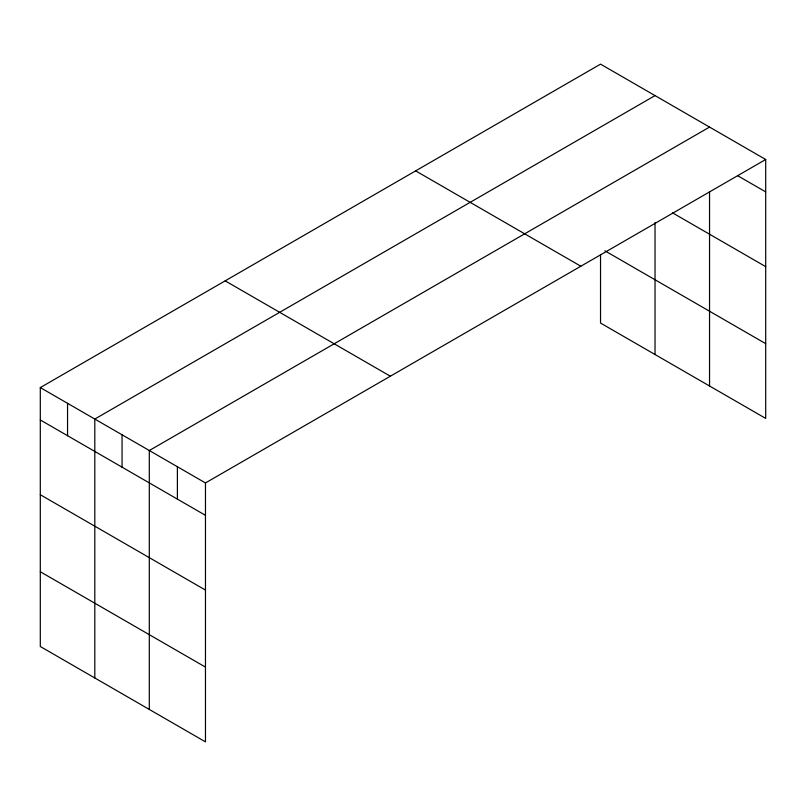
<?xml version="1.0" encoding="UTF-8"?>
<svg xmlns="http://www.w3.org/2000/svg" width="806" height="806" viewBox="0 0 806 806"><rect width="100%" height="100%" fill="white"/><g stroke="black" fill="none" stroke-linecap="round" stroke-linejoin="round"><path stroke-width="1.21" d="M40.3 387.585L205.47 482.945L205.47 741.863L40.3 646.503L40.3 387.585L600.53 64.137L765.7 159.497L765.7 418.415L600.53 323.055L600.53 254.535M655.036 95.602L94.806 419.049L94.806 677.967M709.542 127.076L149.311 450.524L149.311 709.441M205.47 482.945L765.7 159.497M737.621 175.678L765.7 191.888M672.476 212.814L765.7 266.645M604.893 250.817L765.7 343.658M415.654 170.872L580.824 266.232M225.176 280.851L390.346 376.211M40.3 419.966L205.47 515.326M40.3 494.723L205.47 590.083M40.3 571.746L205.47 667.106M709.542 191.858L709.542 385.993M655.036 222.627L655.036 354.529M177.391 466.734L177.391 499.115M122.059 434.787L122.059 467.178M67.553 403.322L67.553 435.703"/></g></svg>
